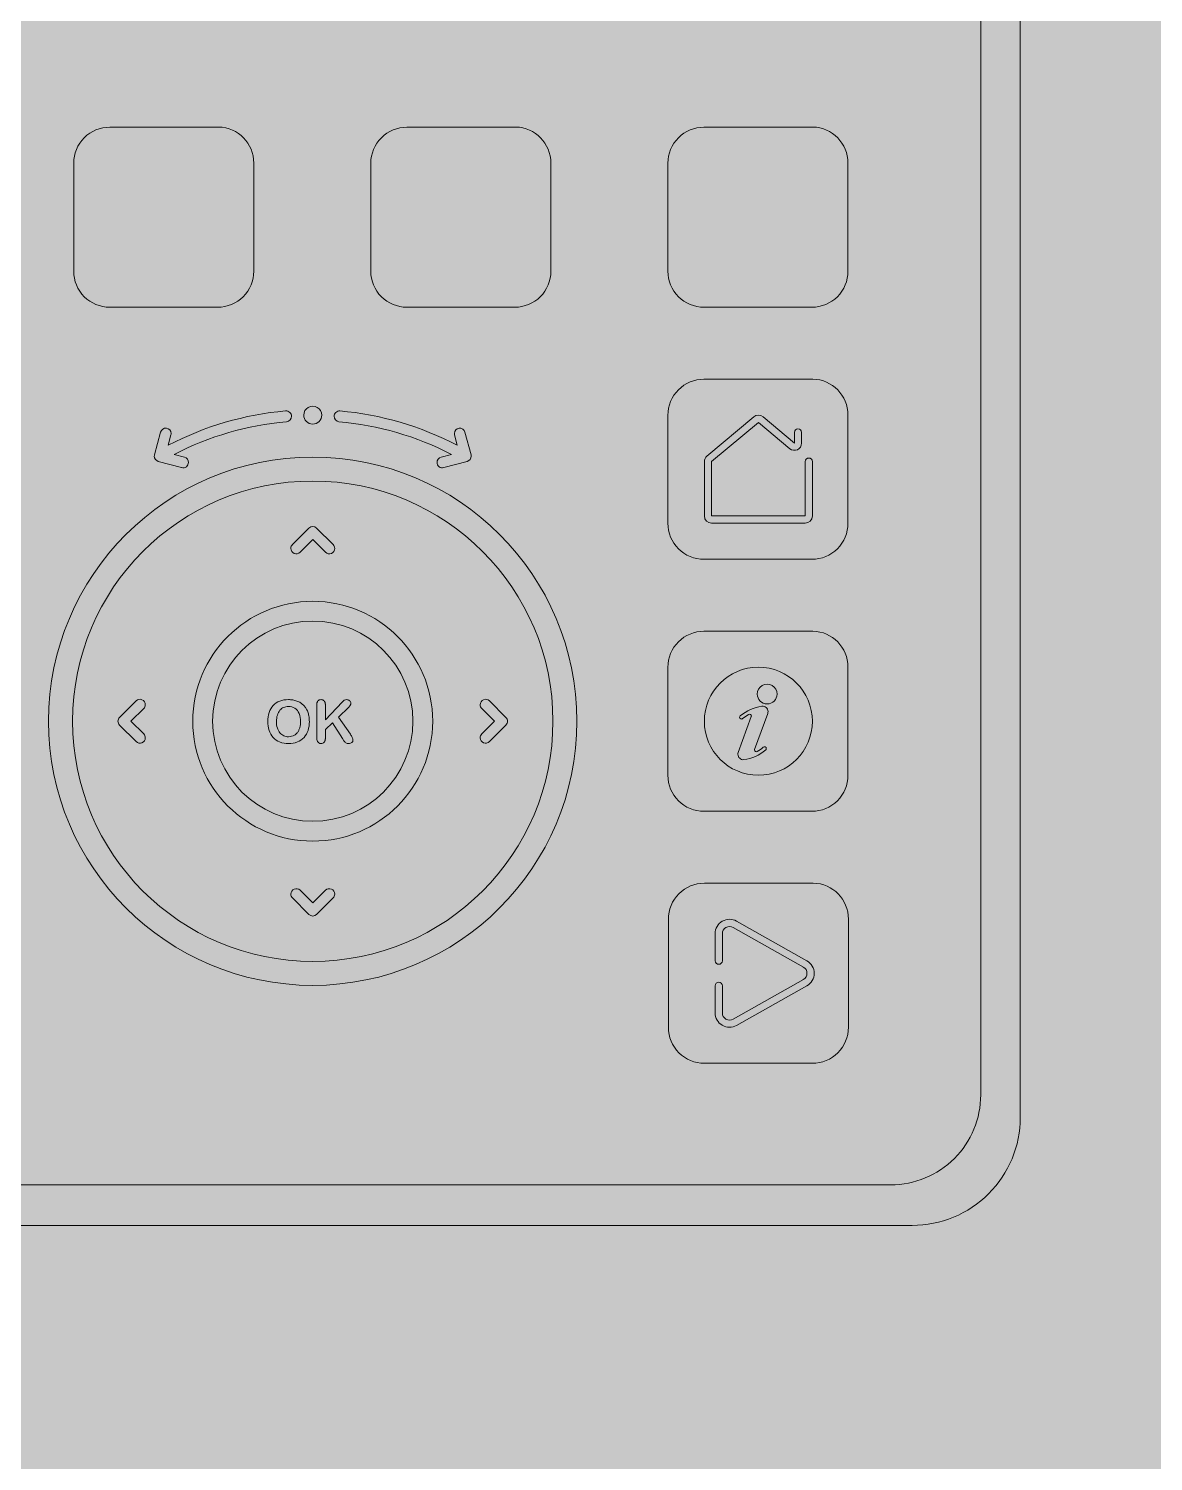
# Model space of a CAD drawing. Header units: millimetres. Extents: x 6914 to 9858, y -2771 to -210.
# Drawn here: x 9305.9 to 9368.3, y -998 to -918.4 of the extents above; entities that cross this region are included whole.
import ezdxf

# ---------------------------------------------------------------- set-up
doc = ezdxf.new("R2010")
doc.units = ezdxf.units.MM
doc.layers.get('0').update_dxf_attribs({"lineweight": 9})
doc.layers.add('APPAREILLAGE', color=7, linetype='Continuous')
doc.layers.add('тонкая', color=7, linetype='Continuous', lineweight=13)
doc.layers.add('Штриховка шкафов', color=7, linetype='Continuous', lineweight=9)

# ---------------------------------------------------------------- blocks, each defined once
blk = doc.blocks.new('Из_буфера7504')
at = {"layer": 'Штриховка шкафов', "true_color": 0xc5c7c4}
blk.add_hatch(color=9, dxfattribs=at).paths.add_polyline_path([(-300, 2000), (300, 2000), (300, 0), (-300, 0)])
blk = doc.blocks.new('TJWRTRT')
at = {"layer": 'APPAREILLAGE'}
h = blk.add_hatch(color=104, dxfattribs=at)
h.paths.add_polyline_path([(-33.295, 0), (33.295, 0, -0.414214), (39.295, -6), (39.295, -118.605, -0.414214), (33.295, -124.605), (-33.295, -124.605, -0.414214), (-39.295, -118.605), (-39.295, -6, -0.414214)])
h.paths.add_polyline_path([(-32.1, -122.353, -0.414214), (-37.1, -117.353), (-37.1, -7.253, -0.414214), (-32.1, -2.253), (32.1, -2.253, -0.414214), (37.1, -7.253), (37.1, -117.353, -0.414214), (32.1, -122.353)], flags=16)
at = {"layer": 'тонкая', "ltscale": 100}
h = blk.add_hatch(color=252, dxfattribs=at)
h.paths.add_polyline_path([(-29.95, -54.553, 0.414214), (-28.35, -56.153), (28.35, -56.153, 0.414214), (29.95, -54.553), (29.95, -17.053, 0.414214), (28.35, -15.453), (-28.35, -15.453, 0.414214), (-29.95, -17.053)])
h.paths.add_polyline_path([(-28.35, -15.453), (28.35, -15.453, -0.414214), (29.95, -17.053), (29.95, -54.553, -0.414214), (28.35, -56.153), (-28.35, -56.153, -0.414214), (-29.95, -54.553), (-29.95, -17.053, -0.414214)])
h.paths.add_polyline_path([(-28.35, -15.453), (28.35, -15.453, -0.414214), (29.95, -17.053), (29.95, -54.553, -0.414214), (28.35, -56.153), (-28.35, -56.153, -0.414214), (-29.95, -54.553), (-29.95, -17.053, -0.414214)])
edge = h.paths.add_edge_path()
edge.add_line((27.775, -77.599), (21.725, -77.607))
edge.add_arc((21.725, -79.607), 2, 90, 180)
edge.add_line((19.725, -79.607), (19.725, -85.608))
edge.add_arc((21.725, -85.608), 2, 180, 270)
edge.add_line((21.725, -87.608), (27.725, -87.608))
edge.add_arc((27.725, -85.608), 2, 270, 360)
edge.add_line((29.725, -85.608), (29.725, -79.598))
edge.add_arc((27.725, -79.598), 2, 0, 88.573)
edge.add_line((27.775, -77.599), (27.775, -77.599))
edge = h.paths.add_edge_path()
edge.add_line((27.775, -91.599), (21.725, -91.607))
edge.add_arc((21.725, -93.607), 2, 90, 180)
edge.add_line((19.725, -93.607), (19.725, -99.608))
edge.add_arc((21.725, -99.608), 2, 180, 270)
edge.add_line((21.725, -101.608), (27.725, -101.608))
edge.add_arc((27.725, -99.608), 2, 270, 360)
edge.add_line((29.725, -99.608), (29.725, -93.598))
edge.add_arc((27.725, -93.598), 2, 0, 88.573)
edge.add_line((27.775, -91.599), (27.775, -91.599))
edge = h.paths.add_edge_path()
edge.add_line((27.8, -105.594), (21.75, -105.603))
edge.add_arc((21.75, -107.603), 2, 90, 180)
edge.add_line((19.75, -107.603), (19.75, -113.603))
edge.add_arc((21.75, -113.603), 2, 180, 270)
edge.add_line((21.75, -115.603), (27.75, -115.603))
edge.add_arc((27.75, -113.603), 2, 270, 360)
edge.add_line((29.75, -113.603), (29.75, -107.594))
edge.add_arc((27.75, -107.594), 2, 0, 88.573)
edge.add_line((27.8, -105.594), (27.8, -105.594))
edge = h.paths.add_edge_path()
edge.add_line((-21.725, -105.599), (-27.775, -105.607))
edge.add_arc((-27.775, -107.607), 2, 90, 180)
edge.add_line((-29.775, -107.607), (-29.775, -113.608))
edge.add_arc((-27.775, -113.608), 2, 180, 270)
edge.add_line((-27.775, -115.608), (-21.775, -115.608))
edge.add_arc((-21.775, -113.608), 2, 270, 360)
edge.add_line((-19.775, -113.608), (-19.775, -107.598))
edge.add_arc((-21.775, -107.598), 2, 0, 88.573)
edge.add_line((-21.725, -105.599), (-21.725, -105.599))
edge = h.paths.add_edge_path()
edge.add_line((-21.725, -91.599), (-27.775, -91.607))
edge.add_arc((-27.775, -93.607), 2, 90, 180)
edge.add_line((-29.775, -93.607), (-29.775, -99.608))
edge.add_arc((-27.775, -99.608), 2, 180, 270)
edge.add_line((-27.775, -101.608), (-21.775, -101.608))
edge.add_arc((-21.775, -99.608), 2, 270, 360)
edge.add_line((-19.775, -99.608), (-19.775, -93.598))
edge.add_arc((-21.775, -93.598), 2, 0, 88.573)
edge.add_line((-21.725, -91.599), (-21.725, -91.599))
edge = h.paths.add_edge_path()
edge.add_line((-5.225, -63.599), (-11.275, -63.607))
edge.add_arc((-11.275, -65.607), 2, 90, 180)
edge.add_line((-13.275, -65.607), (-13.275, -71.608))
edge.add_arc((-11.275, -71.608), 2, 180, 270)
edge.add_line((-11.275, -73.608), (-5.275, -73.608))
edge.add_arc((-5.275, -71.608), 2, 270, 360)
edge.add_line((-3.275, -71.608), (-3.275, -65.598))
edge.add_arc((-5.275, -65.598), 2, 0, 88.573)
edge.add_line((-5.225, -63.599), (-5.225, -63.599))
edge = h.paths.add_edge_path()
edge.add_line((-21.75, -77.599), (-27.8, -77.607))
edge.add_arc((-27.8, -79.607), 2, 90, 180)
edge.add_line((-29.8, -79.607), (-29.8, -85.608))
edge.add_arc((-27.8, -85.608), 2, 180, 270)
edge.add_line((-27.8, -87.608), (-21.8, -87.608))
edge.add_arc((-21.8, -85.608), 2, 270, 360)
edge.add_line((-19.8, -85.608), (-19.8, -79.598))
edge.add_arc((-21.8, -79.598), 2, 0, 88.573)
edge.add_line((-21.75, -77.599), (-21.75, -77.599))
edge = h.paths.add_edge_path()
edge.add_line((-21.725, -63.599), (-27.775, -63.607))
edge.add_arc((-27.775, -65.607), 2, 90, 180)
edge.add_line((-29.775, -65.607), (-29.775, -71.608))
edge.add_arc((-27.775, -71.608), 2, 180, 270)
edge.add_line((-27.775, -73.608), (-21.775, -73.608))
edge.add_arc((-21.775, -71.608), 2, 270, 360)
edge.add_line((-19.775, -71.608), (-19.775, -65.598))
edge.add_arc((-21.775, -65.598), 2, 0, 88.573)
edge.add_line((-21.725, -63.599), (-21.725, -63.599))
edge = h.paths.add_edge_path()
edge.add_line((27.775, -63.599), (21.725, -63.607))
edge.add_arc((21.725, -65.607), 2, 90, 180)
edge.add_line((19.725, -65.607), (19.725, -71.608))
edge.add_arc((21.725, -71.608), 2, 180, 270)
edge.add_line((21.725, -73.608), (27.725, -73.608))
edge.add_arc((27.725, -71.608), 2, 270, 360)
edge.add_line((29.725, -71.608), (29.725, -65.598))
edge.add_arc((27.725, -65.598), 2, 0, 88.573)
edge.add_line((27.775, -63.599), (27.775, -63.599))
edge = h.paths.add_edge_path()
edge.add_arc((-32.1, -7.253), 5, 90, 180, ccw=False)
edge.add_line((-32.1, -2.253), (32.1, -2.253))
edge.add_arc((32.1, -7.253), 5, 0, 90, ccw=False)
edge.add_line((37.1, -7.253), (37.1, -117.353))
edge.add_arc((32.1, -117.353), 5, 270, 360, ccw=False)
edge.add_line((32.1, -122.353), (-32.1, -122.353))
edge.add_arc((-32.1, -117.353), 5, 180, 270, ccw=False)
edge.add_line((-37.1, -117.353), (-37.1, -7.253))
edge = h.paths.add_edge_path()
edge.add_arc((0, -96.603), 14.671, 0, 360)
edge = h.paths.add_edge_path()
edge.add_line((11.275, -63.599), (5.225, -63.607))
edge.add_arc((5.225, -65.607), 2, 90, 180)
edge.add_line((3.225, -65.607), (3.225, -71.608))
edge.add_arc((5.225, -71.608), 2, 180, 270)
edge.add_line((5.225, -73.608), (11.225, -73.608))
edge.add_arc((11.225, -71.608), 2, 270, 360)
edge.add_line((13.225, -71.608), (13.225, -65.598))
edge.add_arc((11.225, -65.598), 2, 0, 88.573)
edge.add_line((11.275, -63.599), (11.275, -63.599))
h = blk.add_hatch(color=251, dxfattribs=at)
edge = h.paths.add_edge_path()
edge.add_arc((0, -96.603), 5.56, 0, 360)
edge = h.paths.add_edge_path()
edge.add_arc((0, -96.603), 13.339, 0, 360)
edge = h.paths.add_edge_path()
edge.add_arc((0, -96.603), 6.661, 0, 360)
edge = h.paths.add_edge_path()
edge.add_line((-21.725, -91.599), (-27.775, -91.607))
edge.add_arc((-27.775, -93.607), 2, 90, 180)
edge.add_line((-29.775, -93.607), (-29.775, -99.608))
edge.add_arc((-27.775, -99.608), 2, 180, 270)
edge.add_line((-27.775, -101.608), (-21.775, -101.608))
edge.add_arc((-21.775, -99.608), 2, 270, 360)
edge.add_line((-19.775, -99.608), (-19.775, -93.598))
edge.add_arc((-21.775, -93.598), 2, 0, 88.573)
edge.add_line((-21.725, -91.599), (-21.725, -91.599))
edge = h.paths.add_edge_path()
edge.add_line((-21.75, -77.599), (-27.8, -77.607))
edge.add_arc((-27.8, -79.607), 2, 90, 180)
edge.add_line((-29.8, -79.607), (-29.8, -85.608))
edge.add_arc((-27.8, -85.608), 2, 180, 270)
edge.add_line((-27.8, -87.608), (-21.8, -87.608))
edge.add_arc((-21.8, -85.608), 2, 270, 360)
edge.add_line((-19.8, -85.608), (-19.8, -79.598))
edge.add_arc((-21.8, -79.598), 2, 0, 88.573)
edge.add_line((-21.75, -77.599), (-21.75, -77.599))
edge = h.paths.add_edge_path()
edge.add_arc((24.75, -96.603), 3, 0, 360)
edge = h.paths.add_edge_path()
edge.add_line((27.775, -91.599), (21.725, -91.607))
edge.add_arc((21.725, -93.607), 2, 90, 180)
edge.add_line((19.725, -93.607), (19.725, -99.608))
edge.add_arc((21.725, -99.608), 2, 180, 270)
edge.add_line((21.725, -101.608), (27.725, -101.608))
edge.add_arc((27.725, -99.608), 2, 270, 360)
edge.add_line((29.725, -99.608), (29.725, -93.598))
edge.add_arc((27.725, -93.598), 2, 0, 88.573)
edge.add_line((27.775, -91.599), (27.775, -91.599))
edge = h.paths.add_edge_path()
edge.add_line((27.775, -77.599), (21.725, -77.607))
edge.add_arc((21.725, -79.607), 2, 90, 180)
edge.add_line((19.725, -79.607), (19.725, -85.608))
edge.add_arc((21.725, -85.608), 2, 180, 270)
edge.add_line((21.725, -87.608), (27.725, -87.608))
edge.add_arc((27.725, -85.608), 2, 270, 360)
edge.add_line((29.725, -85.608), (29.725, -79.598))
edge.add_arc((27.725, -79.598), 2, 0, 88.573)
edge.add_line((27.775, -77.599), (27.775, -77.599))
edge = h.paths.add_edge_path()
edge.add_line((-21.725, -63.599), (-27.775, -63.607))
edge.add_arc((-27.775, -65.607), 2, 90, 180)
edge.add_line((-29.775, -65.607), (-29.775, -71.608))
edge.add_arc((-27.775, -71.608), 2, 180, 270)
edge.add_line((-27.775, -73.608), (-21.775, -73.608))
edge.add_arc((-21.775, -71.608), 2, 270, 360)
edge.add_line((-19.775, -71.608), (-19.775, -65.598))
edge.add_arc((-21.775, -65.598), 2, 0, 88.573)
edge.add_line((-21.725, -63.599), (-21.725, -63.599))
edge = h.paths.add_edge_path()
edge.add_line((27.775, -63.599), (21.725, -63.607))
edge.add_arc((21.725, -65.607), 2, 90, 180)
edge.add_line((19.725, -65.607), (19.725, -71.608))
edge.add_arc((21.725, -71.608), 2, 180, 270)
edge.add_line((21.725, -73.608), (27.725, -73.608))
edge.add_arc((27.725, -71.608), 2, 270, 360)
edge.add_line((29.725, -71.608), (29.725, -65.598))
edge.add_arc((27.725, -65.598), 2, 0, 88.573)
edge.add_line((27.775, -63.599), (27.775, -63.599))
edge = h.paths.add_edge_path()
edge.add_line((11.275, -63.599), (5.225, -63.607))
edge.add_arc((5.225, -65.607), 2, 90, 180)
edge.add_line((3.225, -65.607), (3.225, -71.608))
edge.add_arc((5.225, -71.608), 2, 180, 270)
edge.add_line((5.225, -73.608), (11.225, -73.608))
edge.add_arc((11.225, -71.608), 2, 270, 360)
edge.add_line((13.225, -71.608), (13.225, -65.598))
edge.add_arc((11.225, -65.598), 2, 0, 88.573)
edge.add_line((11.275, -63.599), (11.275, -63.599))
edge = h.paths.add_edge_path()
edge.add_line((-5.225, -63.599), (-11.275, -63.607))
edge.add_arc((-11.275, -65.607), 2, 90, 180)
edge.add_line((-13.275, -65.607), (-13.275, -71.608))
edge.add_arc((-11.275, -71.608), 2, 180, 270)
edge.add_line((-11.275, -73.608), (-5.275, -73.608))
edge.add_arc((-5.275, -71.608), 2, 270, 360)
edge.add_line((-3.275, -71.608), (-3.275, -65.598))
edge.add_arc((-5.275, -65.598), 2, 0, 88.573)
edge.add_line((-5.225, -63.599), (-5.225, -63.599))
at = {"layer": 'тонкая', "ltscale": 100, "true_color": 0xffffff}
h = blk.add_hatch(color=7, dxfattribs=at)
edge = h.paths.add_edge_path()
edge.add_arc((0, -96.603), 14.671, 0, 360)
edge = h.paths.add_edge_path()
edge.add_arc((0, -96.603), 13.339, 0, 360)
edge = h.paths.add_edge_path()
edge.add_arc((0, -96.603), 6.661, 0, 360)
edge = h.paths.add_edge_path()
edge.add_arc((0, -96.603), 5.56, 0, 360)
edge = h.paths.add_edge_path()
edge.add_arc((24.75, -96.603), 3, 0, 360)
at = {"layer": 'тонкая', "ltscale": 100}
h = blk.add_hatch(color=84, dxfattribs=at)
edge = h.paths.add_edge_path()
edge.add_line((27.8, -105.594), (21.75, -105.603))
edge.add_arc((21.75, -107.603), 2, 90, 180)
edge.add_line((19.75, -107.603), (19.75, -113.603))
edge.add_arc((21.75, -113.603), 2, 180, 270)
edge.add_line((21.75, -115.603), (27.75, -115.603))
edge.add_arc((27.75, -113.603), 2, 270, 360)
edge.add_line((29.75, -113.603), (29.75, -107.594))
edge.add_arc((27.75, -107.594), 2, 0, 88.573)
edge.add_line((27.8, -105.594), (27.8, -105.594))
at = {"layer": 'тонкая', "color": 7, "true_color": 0xffffff}
for p, q in [((21.893, -81.878), (24.493, -79.697)), ((24.75, -80.003), (22.15, -82.185)), ((26.493, -81.466), (24.75, -80.003)), ((25.007, -79.697), (26.75, -81.159)), ((26.75, -81.159), (26.75, -80.559)), ((27.15, -80.559), (27.15, -81.159)), ((21.75, -85.203), (21.75, -82.185)), ((22.15, -82.185), (22.15, -85.203)), ((27.35, -85.203), (27.35, -82.185)), ((27.75, -82.185), (27.75, -85.203)), ((22.15, -85.203), (27.35, -85.203)), ((27.35, -85.603), (22.15, -85.603))]:
    blk.add_line(p, q, dxfattribs=at)
at = {"layer": 'тонкая'}
for p, q in [((-8.453, -80.547), (-8.79, -81.803)), ((-8.028, -81.279), (-7.874, -80.703)), ((7.874, -80.703), (8.028, -81.279)), ((8.79, -81.803), (8.453, -80.547)), ((-7.124, -81.939), (-7.7, -81.784)), ((7.7, -81.784), (7.124, -81.939)), ((-8.578, -82.171), (-7.28, -82.518)), ((7.28, -82.518), (8.578, -82.171)), ((-0.212, -85.872), (-1.131, -86.791)), ((1.131, -86.791), (0.212, -85.872)), ((-0.707, -87.215), (0, -86.508)), ((0, -86.508), (0.707, -87.215)), ((-9.812, -95.472), (-10.731, -96.391)), ((-1.352, -95.403), (-1.29, -95.404)), ((-1.29, -95.404), (-1.228, -95.408)), ((-1.228, -95.408), (-1.167, -95.414)), ((-1.167, -95.414), (-1.107, -95.422)), ((-1.107, -95.422), (-1.048, -95.432)), ((-1.048, -95.432), (-0.991, -95.446)), ((-0.991, -95.446), (-0.934, -95.462)), ((-0.934, -95.462), (-0.879, -95.48)), ((-0.879, -95.48), (-0.826, -95.502)), ((0.27, -95.498), (0.278, -95.487)), ((0.278, -95.487), (0.286, -95.476)), ((0.634, -95.476), (0.643, -95.486)), ((0.643, -95.486), (0.652, -95.498)), ((10.731, -96.391), (9.812, -95.472)), ((-10.095, -96.603), (-9.388, -95.896)), ((-0.826, -95.502), (-0.773, -95.526)), ((-0.773, -95.526), (-0.723, -95.553)), ((-0.324, -95.976), (-0.299, -96.029)), ((-0.299, -96.029), (-0.278, -96.083)), ((-0.278, -96.083), (-0.258, -96.139)), ((-0.258, -96.139), (-0.241, -96.195)), ((-0.241, -96.195), (-0.227, -96.253)), ((-0.227, -96.253), (-0.215, -96.312)), ((0.224, -95.659), (0.226, -95.643)), ((0.224, -95.676), (0.224, -95.659)), ((0.224, -95.693), (0.224, -95.676)), ((0.224, -97.448), (0.224, -95.693)), ((0.226, -95.643), (0.227, -95.627)), ((0.227, -95.627), (0.229, -95.611)), ((0.229, -95.611), (0.232, -95.595)), ((0.232, -95.595), (0.236, -95.58)), ((0.236, -95.58), (0.24, -95.565)), ((0.24, -95.565), (0.244, -95.551)), ((0.244, -95.551), (0.25, -95.537)), ((0.25, -95.537), (0.256, -95.523)), ((0.256, -95.523), (0.262, -95.51)), ((0.262, -95.51), (0.27, -95.498)), ((0.652, -95.498), (0.66, -95.51)), ((0.66, -95.51), (0.667, -95.522)), ((0.667, -95.522), (0.673, -95.536)), ((0.673, -95.536), (0.679, -95.55)), ((0.679, -95.55), (0.684, -95.564)), ((0.684, -95.564), (0.688, -95.579)), ((0.688, -95.579), (0.692, -95.594)), ((0.692, -95.594), (0.695, -95.61)), ((0.695, -95.61), (0.697, -95.626)), ((0.697, -95.626), (0.699, -95.643)), ((0.699, -95.643), (0.701, -95.659)), ((0.701, -95.659), (0.701, -95.676)), ((0.701, -95.676), (0.702, -95.693)), ((0.702, -96.52), (1.64, -95.542)), ((0.702, -95.693), (0.702, -96.52)), ((2.004, -95.819), (1.423, -96.369)), ((2.016, -95.806), (2.004, -95.819)), ((2.028, -95.794), (2.016, -95.806)), ((2.04, -95.781), (2.028, -95.794)), ((2.05, -95.768), (2.04, -95.781)), ((2.06, -95.755), (2.05, -95.768)), ((2.07, -95.741), (2.06, -95.755)), ((2.078, -95.727), (2.07, -95.741)), ((2.086, -95.713), (2.078, -95.727)), ((2.092, -95.699), (2.086, -95.713)), ((2.098, -95.685), (2.092, -95.699)), ((2.103, -95.67), (2.098, -95.685)), ((2.107, -95.656), (2.103, -95.67)), ((2.109, -95.641), (2.107, -95.656)), ((2.111, -95.626), (2.109, -95.641)), ((2.112, -95.611), (2.111, -95.626)), ((9.388, -95.896), (10.095, -96.603)), ((25.271, -96.168), (24.542, -98.17)), ((-10.731, -96.815), (-9.812, -97.735)), ((-9.388, -97.31), (-10.095, -96.603)), ((-0.764, -97.089), (-0.748, -97.053)), ((-0.748, -97.053), (-0.734, -97.015)), ((-0.734, -97.015), (-0.721, -96.976)), ((-0.721, -96.976), (-0.709, -96.935)), ((-0.709, -96.935), (-0.7, -96.893)), ((-0.7, -96.893), (-0.691, -96.85)), ((-0.691, -96.85), (-0.685, -96.805)), ((-0.685, -96.805), (-0.68, -96.76)), ((-0.68, -96.76), (-0.676, -96.713)), ((-0.676, -96.713), (-0.674, -96.665)), ((-0.674, -96.665), (-0.673, -96.617)), ((-0.215, -96.312), (-0.205, -96.372)), ((-0.205, -96.372), (-0.198, -96.433)), ((-0.198, -96.433), (-0.193, -96.494)), ((-0.193, -96.494), (-0.19, -96.557)), ((-0.19, -96.557), (-0.189, -96.62)), ((1.093, -96.689), (0.702, -97.064)), ((0.702, -97.064), (0.702, -97.552)), ((1.658, -97.559), (1.093, -96.689)), ((1.423, -96.369), (2.092, -97.328)), ((10.095, -96.603), (9.388, -97.31)), ((9.812, -97.735), (10.731, -96.815)), ((23.629, -98.338), (24.354, -96.348)), ((-1.009, -97.372), (-0.982, -97.354)), ((-0.982, -97.354), (-0.955, -97.335)), ((-0.955, -97.335), (-0.93, -97.314)), ((-0.93, -97.314), (-0.905, -97.292)), ((-0.905, -97.292), (-0.882, -97.268)), ((-0.882, -97.268), (-0.86, -97.242)), ((-0.86, -97.242), (-0.838, -97.214)), ((-0.838, -97.214), (-0.818, -97.185)), ((-0.818, -97.185), (-0.799, -97.154)), ((-0.799, -97.154), (-0.781, -97.122)), ((-0.781, -97.122), (-0.764, -97.089)), ((0.643, -97.762), (0.634, -97.772)), ((0.652, -97.75), (0.643, -97.762)), ((0.66, -97.738), (0.652, -97.75)), ((0.667, -97.725), (0.66, -97.738)), ((0.674, -97.711), (0.667, -97.725)), ((0.679, -97.697), (0.674, -97.711)), ((0.684, -97.683), (0.679, -97.697)), ((0.689, -97.668), (0.684, -97.683)), ((0.692, -97.652), (0.689, -97.668)), ((0.695, -97.636), (0.692, -97.652)), ((0.698, -97.62), (0.695, -97.636)), ((0.699, -97.604), (0.698, -97.62)), ((0.701, -97.587), (0.699, -97.604)), ((0.702, -97.552), (0.701, -97.57)), ((0.701, -97.57), (0.701, -97.587)), ((1.735, -97.688), (1.658, -97.559)), ((-1.131, -106.415), (-0.212, -107.335)), ((0, -106.698), (-0.707, -105.991)), ((0.707, -105.991), (0, -106.698)), ((0.212, -107.335), (1.131, -106.415)), ((27.247, -110.255), (23.347, -108.055)), ((23.543, -107.706), (27.443, -109.906)), ((22.35, -109.906), (22.35, -108.403)), ((22.75, -108.403), (22.75, -109.906)), ((22.35, -112.803), (22.35, -111.3)), ((22.75, -111.3), (22.75, -112.803)), ((23.347, -113.152), (27.247, -110.952)), ((27.443, -111.3), (23.543, -113.5))]:
    blk.add_line(p, q, dxfattribs=at)
at = {"layer": 'тонкая', "ltscale": 100}
for points in [[(33.295, -124.605), (-33.295, -124.605, -0.414214), (-39.295, -118.605), (-39.295, -6, -0.414214), (-33.295, 0), (33.295, 0, -0.414214), (39.295, -6), (39.295, -118.605, -0.414214)], [(-37.1, -7.253, -0.414214), (-32.1, -2.253), (32.1, -2.253, -0.414214), (37.1, -7.253), (37.1, -117.353, -0.414214), (32.1, -122.353), (-32.1, -122.353, -0.414214), (-37.1, -117.353)], [(-37.1, -7.253, -0.414214), (-32.1, -2.253), (32.1, -2.253, -0.414214), (37.1, -7.253), (37.1, -117.353, -0.414214), (32.1, -122.353), (-32.1, -122.353, -0.414214), (-37.1, -117.353)]]:
    blk.add_lwpolyline(points, format="xyb", close=True, dxfattribs=at)
for points in [[(-5.225, -63.599), (-11.275, -63.607, 0.414214), (-13.275, -65.607), (-13.275, -71.608, 0.414214), (-11.275, -73.608), (-5.275, -73.608, 0.414214), (-3.275, -71.608), (-3.275, -65.598, 0.406937), (-5.225, -63.599), (-5.225, -63.599)], [(11.275, -63.599), (5.225, -63.607, 0.414214), (3.225, -65.607), (3.225, -71.608, 0.414214), (5.225, -73.608), (11.225, -73.608, 0.414214), (13.225, -71.608), (13.225, -65.598, 0.406937), (11.275, -63.599), (11.275, -63.599)], [(27.775, -63.599), (21.725, -63.607, 0.414214), (19.725, -65.607), (19.725, -71.608, 0.414214), (21.725, -73.608), (27.725, -73.608, 0.414214), (29.725, -71.608), (29.725, -65.598, 0.406937), (27.775, -63.599), (27.775, -63.599)], [(27.775, -77.599), (21.725, -77.607, 0.414214), (19.725, -79.607), (19.725, -85.608, 0.414214), (21.725, -87.608), (27.725, -87.608, 0.414214), (29.725, -85.608), (29.725, -79.598, 0.406937), (27.775, -77.599), (27.775, -77.599)], [(27.775, -91.599), (21.725, -91.607, 0.414214), (19.725, -93.607), (19.725, -99.608, 0.414214), (21.725, -101.608), (27.725, -101.608, 0.414214), (29.725, -99.608), (29.725, -93.598, 0.406937), (27.775, -91.599), (27.775, -91.599)], [(27.8, -105.594), (21.75, -105.603, 0.414214), (19.75, -107.603), (19.75, -113.603, 0.414214), (21.75, -115.603), (27.75, -115.603, 0.414214), (29.75, -113.603), (29.75, -107.594, 0.406937), (27.8, -105.594), (27.8, -105.594)]]:
    blk.add_lwpolyline(points, format="xyb", dxfattribs=at)
for centre, radius in [((0, -96.603), 14.671), ((0, -96.603), 13.339), ((0, -96.603), 6.661), ((0, -96.603), 5.56), ((24.75, -96.603), 3)]:
    blk.add_circle(centre, radius, dxfattribs=at)
at = {"layer": 'тонкая'}
for centre, radius, start, end in [((0, -96.603), 17.3, 95.00001, 117.64886), ((-1.482, -79.668), 0.3, 0, 95.00007), ((0, -79.603), 0.5, 0, 180.00002), ((1.482, -79.668), 0.3, 84.99995, 180.00002), ((0, -96.603), 17.3, 62.3511, 85.00001), ((-8.164, -80.625), 0.3, 0, 164.99998), ((0, -96.603), 16.7, 95.00001, 117.45789), ((-1.482, -79.668), 0.3, 275.00005, 0), ((0, -79.603), 0.5, 180.00002, 0), ((1.482, -79.668), 0.3, 180.00002, 264.99993), ((0, -96.603), 16.7, 62.54207, 85.00001), ((8.164, -80.625), 0.3, 15.00004, 180.00002), ((-8.164, -80.625), 0.3, 344.99996, 0), ((8.164, -80.625), 0.3, 180.00002, 195.00002), ((-8.5, -81.881), 0.3, 164.99998, 180.00002), ((-8.5, -81.881), 0.3, 180.00002, 254.99998), ((-7.202, -82.229), 0.3, 0, 74.99995), ((7.202, -82.229), 0.3, 105.00002, 180.00002), ((8.5, -81.881), 0.3, 285.00005, 0), ((8.5, -81.881), 0.3, 0, 15.00004), ((-7.202, -82.229), 0.3, 254.99998, 0), ((7.202, -82.229), 0.3, 180.00002, 285.00005), ((0, -86.084), 0.3, 44.99999, 134.99997), ((-0.919, -87.003), 0.3, 134.99997, 179.99998), ((-0.919, -87.003), 0.3, 179.99998, 315.00001), ((0.919, -87.003), 0.3, 225.00003, 0), ((0.919, -87.003), 0.3, 0, 44.99999), ((25.237, -95.092), 0.55, 0, 180.00002), ((-9.6, -95.684), 0.3, 0, 134.99997), ((-1.481, -96.405), 0.983, 111.1227, 136.69449), ((-1.372, -96.704), 1.301, 89.15286, 110.88492), ((0.45, -95.623), 0.22, 87.22016, 138.01963), ((0.467, -95.632), 0.229, 43.06162, 91.69863), ((2.269, -96.114), 0.851, 127.24757, 137.70021), ((1.871, -95.621), 0.218, 87.31951, 122.45317), ((1.89, -95.636), 0.233, 47.42246, 92.07632), ((1.914, -95.61), 0.198, 359.84255, 47.61451), ((9.6, -95.684), 0.3, 44.99999, 180.00002), ((25.237, -95.092), 0.55, 180.00002, 0), ((-9.6, -95.684), 0.3, 315.00001, 0), ((-0.954, -96.601), 1.546, 161.80059, 180.59603), ((-1.414, -96.449), 1.062, 137.45321, 161.82523), ((-0.828, -96.599), 1.187, 163.30598, 180.86572), ((-1.235, -96.474), 0.762, 140.95598, 163.50474), ((-1.384, -96.368), 0.579, 113.82231, 139.85762), ((-1.356, -96.437), 0.654, 89.6691, 113.61776), ((-1.343, -96.444), 0.661, 58.35048, 90.78866), ((-1.337, -96.407), 0.626, 22.43668, 57.11495), ((-1.785, -96.594), 1.112, 358.84062, 22.53414), ((-1.197, -96.399), 0.97, 25.86635, 60.77083), ((9.6, -95.684), 0.3, 180.00002, 225.00003), ((25.303, -98.181), 2.439, 98.44292, 129.69117), ((25.298, -98.171), 2.228, 119.221, 129.77122), ((24.26, -96.314), 0.1, 0.08875, 119.1287), ((24.988, -96.066), 0.3, 0.03627, 98.32345), ((24.988, -96.066), 0.301, 340.02159, 359.97828), ((-10.519, -96.603), 0.3, 134.99997, 180.00002), ((-10.519, -96.603), 0.3, 180.00002, 225.00003), ((-0.917, -96.633), 1.583, 179.41302, 197.57357), ((-0.795, -96.636), 1.221, 179.12345, 196.42376), ((-1.246, -96.772), 0.749, 196.16799, 219.74589), ((-1.773, -96.637), 1.585, 342.34665, 0.60367), ((10.519, -96.603), 0.3, 0, 44.99999), ((10.519, -96.603), 0.3, 315.00001, 0), ((23.811, -96.382), 0.101, 130.10794, 179.66673), ((23.81, -96.381), 0.1, 180.13107, 309.6432), ((24.26, -96.314), 0.1, 340.02159, 359.97828), ((-9.6, -97.522), 0.3, 225.00003, 0), ((-9.6, -97.522), 0.3, 0, 44.99999), ((-1.389, -96.783), 1.087, 197.53782, 221.42638), ((-1.486, -96.848), 0.973, 222.3226, 248.73629), ((-1.361, -96.523), 1.321, 248.83628, 270.81517), ((-1.367, -96.865), 0.597, 220.28613, 245.97406), ((-1.353, -96.818), 0.646, 246.58484, 270.66087), ((-1.341, -96.817), 0.646, 269.60279, 300.90748), ((-1.32, -96.527), 1.316, 269.02353, 290.99566), ((-1.205, -96.852), 0.972, 291.51854, 317.78808), ((-1.282, -96.791), 1.07, 318.14096, 342.24599), ((2.557, -97.469), 2.334, 179.46883, 183.69957), ((0.496, -97.607), 0.268, 182.77762, 206.10537), ((0.444, -97.623), 0.214, 208.35022, 241.73171), ((0.462, -97.603), 0.24, 240.16931, 269.5432), ((0.467, -97.613), 0.23, 268.31942, 316.32119), ((2.044, -97.503), 0.361, 210.8148, 235.78332), ((1.992, -97.558), 0.286, 238.28468, 272.41223), ((2.015, -97.606), 0.238, 267.1994, 310.98753), ((1.092, -98.049), 1.233, 26.22256, 35.76213), ((2.053, -97.649), 0.181, 310.7619, 359.94454), ((1.89, -97.658), 0.344, 1.51146, 26.51018), ((9.6, -97.522), 0.3, 134.99997, 179.99998), ((9.6, -97.522), 0.3, 179.99998, 315.00001), ((23.912, -98.441), 0.301, 160.02155, 179.97825), ((23.912, -98.44), 0.3, 180.03338, 276.65017), ((23.681, -96.514), 2.24, 276.79461, 311.18858), ((24.636, -98.204), 0.1, 160.02155, 179.97825), ((24.636, -98.204), 0.1, 180.08988, 299.42346), ((23.686, -96.526), 2.028, 299.51766, 311.29521), ((25.09, -98.125), 0.1, 0.13791, 131.16138), ((25.089, -98.124), 0.101, 311.60403, 359.69536), ((-0.919, -106.203), 0.3, 44.99999, 180.00002), ((-0.919, -106.203), 0.3, 180.00002, 225.00003), ((0.919, -106.203), 0.3, 0, 134.99997), ((0.919, -106.203), 0.3, 315.00001, 0), ((0, -107.122), 0.3, 225.00003, 315.00001), ((23.15, -108.403), 0.8, 60.57121, 180.0013), ((23.15, -108.403), 0.4, 60.57121, 180.0013), ((22.55, -109.906), 0.2, 180.0037, 359.99628), ((27.05, -110.603), 0.4, 0.00344, 60.56909), ((27.05, -110.603), 0.4, 299.43091, 359.99656), ((27.05, -110.603), 0.8, 0.0035, 60.56909), ((27.05, -110.603), 0.8, 299.43091, 359.9965), ((22.55, -111.3), 0.2, 0.00372, 179.9963), ((23.15, -112.803), 0.8, 179.9987, 299.42879), ((23.15, -112.803), 0.4, 179.9987, 299.42879)]:
    blk.add_arc(centre, radius, start, end, dxfattribs=at)
at = {"layer": 'тонкая', "color": 7, "true_color": 0xffffff}
for centre, radius, start, end in [((24.75, -80.003), 0.4, 50.01349, 129.98653), ((26.95, -80.559), 0.2, 0.00372, 179.9963), ((26.75, -81.159), 0.4, 229.99845, 0.0016), ((22.155, -82.187), 0.405, 130.32905, 179.67091), ((27.55, -82.185), 0.2, 0.00372, 179.9963), ((22.15, -85.203), 0.4, 180.02376, 269.97624), ((27.35, -85.203), 0.4, 270.0238, 359.97622)]:
    blk.add_arc(centre, radius, start, end, dxfattribs=at)

msp = doc.modelspace()

# ---------------------------------------------------------------- block references
for name, p in [('Из_буфера7504', (9321.235, -2360.256)), ('TJWRTRT', (9321.647, -860.256))]:
    msp.add_blockref(name, p)

doc.saveas('drawing.dxf')
